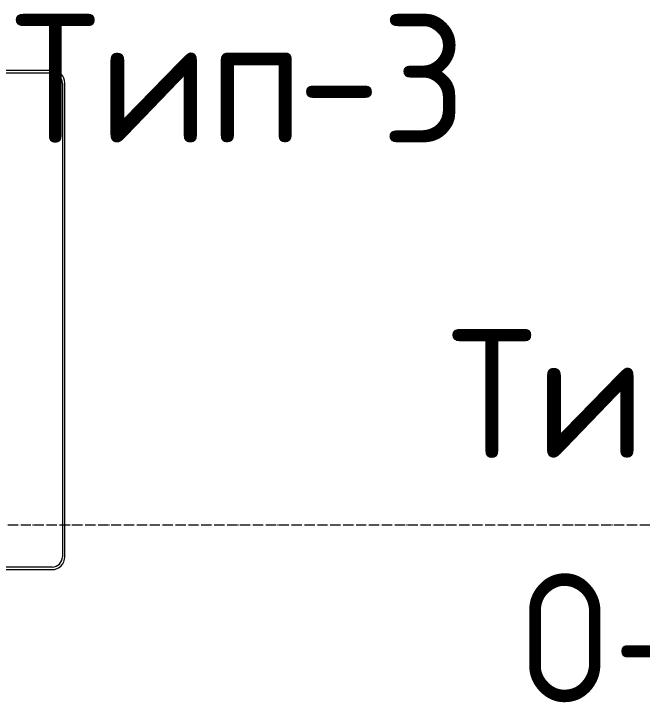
# Model space of a CAD drawing. Header units: millimetres. Extents: x -60946 to 138510, y -262288 to 24501.
# Drawn here: x -12085 to -10862, y -184168 to -182829 of the extents above; entities that cross this region are included whole.
import ezdxf

# ---------------------------------------------------------------- set-up
doc = ezdxf.new("R2010")
doc.units = ezdxf.units.MM
doc.linetypes.add('ADSK_Линия сетки', pattern=[25, 20, -2.5, 0, -2.5])
for name, color, linetype, lineweight in [('2)Тип-2', 3, 'Continuous', 60), ('2)Тип-3', 7, 'Continuous', 60), ('Марки', 7, 'Continuous', 20), ('Оборудование', 7, 'Continuous', 18), ('Оси', 7, 'Continuous', 9)]:
    doc.layers.add(name, color=color, linetype=linetype, lineweight=lineweight)
doc.styles.add('GOST Common_2', font='', dxfattribs={"width": 0.9, "height": 250})
doc.styles.add('GOST Common_4', font='', dxfattribs={"height": 250})
doc.styles.get('GOST Common_2').set_extended_font_data('GOST Common')
doc.styles.get('GOST Common_4').set_extended_font_data('GOST Common')

# ---------------------------------------------------------------- blocks, each defined once
blk = doc.blocks.new('Маркер с интегрированными элементами доступности501 - Маркер с интегрированными элементами доступности-4129037-Кладочный план 4-го этажа')
at = {"layer": 'Оборудование'}
for p, q in [((-12019.5, 15689.7), (-12779.5, 15689.7)), ((-12779.5, 15684.7), (-12019.5, 15684.7)), ((-12804.5, 15664.7), (-12804.5, 14743.7)), ((-12799.5, 14743.7), (-12799.5, 15664.7)), ((-11999.5, 15664.7), (-11999.5, 14743.7)), ((-11994.5, 14743.7), (-11994.5, 15664.7)), ((-12019.5, 14723.7), (-12779.5, 14723.7)), ((-12779.5, 14718.7), (-12019.5, 14718.7))]:
    blk.add_line(p, q, dxfattribs=at)
for centre, radius, start, end in [((-12779.5, 15664.7), 25, 90, 180), ((-12779.5, 15664.7), 20, 90, 180), ((-12019.5, 15664.7), 25, 360, 90), ((-12019.5, 15664.7), 20, 0, 90), ((-12779.5, 14743.7), 25, 180, 270), ((-12779.5, 14743.7), 20, 180, 270), ((-12019.5, 14743.7), 20, 270, 0), ((-12019.5, 14743.7), 25, 270, 0)]:
    blk.add_arc(centre, radius, start, end, dxfattribs=at)

msp = doc.modelspace()

# ---------------------------------------------------------------- linework, layer by layer
at = {"layer": 'Оси', "linetype": 'ADSK_Линия сетки', "lineweight": 5}
msp.add_line((-2488.0423, -183823.4914), (-25230.7352, -183823.4914), dxfattribs=at)

# ---------------------------------------------------------------- block references
at = {"layer": 'Оборудование'}
msp.add_blockref('Маркер с интегрированными элементами доступности501 - Маркер с интегрированными элементами доступности-4129037-Кладочный план 4-го этажа', (9.3615, -198628.4604), dxfattribs=at)

# ---------------------------------------------------------------- texts
at = {"layer": '2)Тип-2', "color": 116, "lineweight": 9, "true_color": 0x008040, "insert": (-11238.8704, -183442.5105), "char_height": 250, "width": 673.4175, "attachment_point": 1, "style": 'GOST Common_4'}
msp.add_mtext('Тип', dxfattribs=at)
at = {"layer": '2)Тип-3', "color": 116, "lineweight": 30, "true_color": 0x008040, "char_height": 250, "attachment_point": 1, "style": 'GOST Common_4'}
for s, insert, width in [('Тип', (-12088.5266, -182829.5607), 673.4175), ('-3', (-11532.9016, -182829.5607), 432.91125)]:
    msp.add_mtext(s, dxfattribs=dict(at, insert=insert, width=width))
at = {"layer": 'Марки', "lineweight": 9, "char_height": 250, "attachment_point": 1, "style": 'GOST Common_2'}
for s, insert, width in [('\\fGOST Common|b0|i0|c204|p34|;\\W.9;О', (-11096.1925, -183917.8875), 216.455625), ('-1', (-10917.5988, -183917.8875), 331.898625)]:
    msp.add_mtext(s, dxfattribs=dict(at, insert=insert, width=width))

doc.saveas('drawing.dxf')
